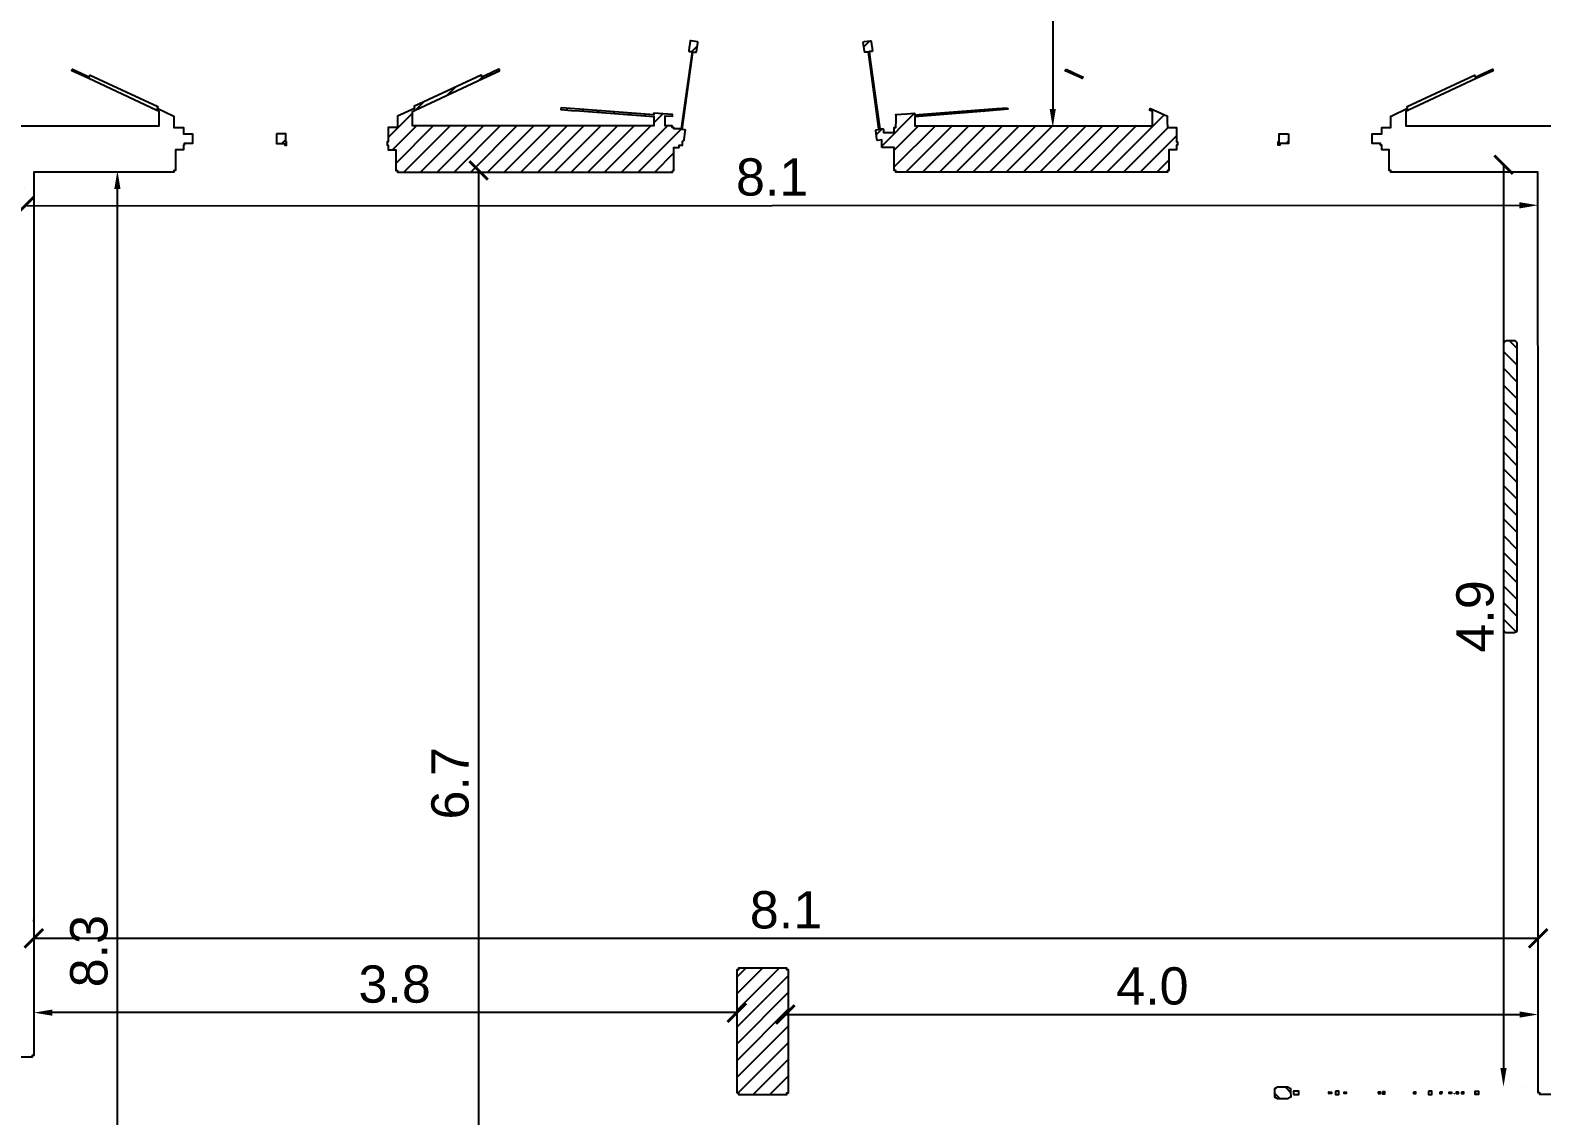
# Model space of a CAD drawing. Header units: metres. Extents: x -155 to -31, y -2 to 38.
# Drawn here: x -52.95 to -44.84, y 12.9 to 18.72 of the extents above; entities that cross this region are included whole.
import ezdxf

# ---------------------------------------------------------------- set-up
doc = ezdxf.new("R2010")
doc.units = ezdxf.units.M
for name, color, linetype, true_color in [('DİMENSİONS', 1, 'Continuous', 0xff0000), ('Layer 03$BODRUM_DONATI', 8, 'Continuous', 0x808080), ('Layer 03$BODRUM_MOBILYA', 9, 'Continuous', 0xc0c0c0)]:
    doc.layers.add(name, color=color, linetype=linetype, true_color=true_color)
doc.layers.add('Layer 03$BODRUM_DUVAR', color=7, linetype='Continuous')
doc.styles.add('Default', font='arial.ttf')
doc.dimstyles.new('Default', dxfattribs={"dimscale": 2, "dimtxt": 0.1, "dimasz": 0.1, "dimexe": 0.05, "dimexo": 0.05, "dimgap": 0.025, "dimtad": 1, "dimtoh": 1, "dimzin": 1, "dimdsep": 46, "dimtxsty": 'Default', "dimcen": 0.05, "dimazin": 1, "dimtfac": 1, "dimtdec": 4, "dimtix": 1, "dimtofl": 0, "dimtmove": 1, "dimatfit": 3, "dimfxl": 0.1, "dimtolj": 1, "dimtzin": 1, "dimarcsym": 0})
pattern_1 = [(45, (-47.935256, 9.92203), (-0.0449013, 0.0449013), [])]
pattern_2 = [(135, (-47.935256, 9.92203), (-0.0449013, -0.0449013), [])]

# ---------------------------------------------------------------- blocks, each defined once
blk = doc.blocks.new('_ArchTick')
at = {"color": 0, "linetype": 'ByBlock', "const_width": 0.15}
blk.add_lwpolyline([(-0.5, -0.5), (0.5, 0.5)], dxfattribs=at)
blk = doc.blocks.new('*D2')
at = {"layer": 'Defpoints', "color": 0}
for p in [(-52.4797, 17.9689), (-52.4797, 17.9689), (-52.4797, 9.6902)]:
    blk.add_point(p, dxfattribs=at)
at = {"layer": 'DİMENSİONS', "color": 0, "lineweight": -2}
for p, q in [((-52.5797, 17.9689), (-52.5797, 17.9689)), ((-52.4797, 9.6902), (-52.4797, 17.8689)), ((-52.5797, 9.6902), (-52.5797, 9.6902))]:
    blk.add_line(p, q, dxfattribs=at)
at = {"layer": 'DİMENSİONS', "color": 0}
blk.add_solid([(-52.4631, 17.8689), (-52.4964, 17.8689), (-52.4797, 17.9689)], dxfattribs=at)
at = {"layer": 'DİMENSİONS', "color": 0, "lineweight": -2, "xscale": 0.1, "yscale": 0.1, "zscale": 0.1, "rotation": 270}
blk.add_blockref('_ArchTick', (-52.4797, 9.6902), dxfattribs=at)
at = {"layer": 'DİMENSİONS', "color": 0, "insert": (-52.6319, 13.7795), "char_height": 0.2, "attachment_point": 5, "rotation": 90, "style": 'Default'}
blk.add_mtext('\\A1;8.3', dxfattribs=at)
blk = doc.blocks.new('*D5')
at = {"layer": 'Defpoints', "color": 0}
for p in [(-45.0422, 17.9991), (-45.0422, 13.052), (-45.0422, 13.052)]:
    blk.add_point(p, dxfattribs=at)
at = {"layer": 'DİMENSİONS', "color": 0, "lineweight": -2}
for p, q in [((-45.0422, 17.9991), (-45.0422, 13.152)), ((-44.9422, 17.9991), (-44.9422, 17.9991)), ((-44.9422, 13.052), (-44.9422, 13.052))]:
    blk.add_line(p, q, dxfattribs=at)
at = {"layer": 'DİMENSİONS', "color": 0}
blk.add_solid([(-45.0589, 13.152), (-45.0255, 13.152), (-45.0422, 13.052)], dxfattribs=at)
at = {"layer": 'DİMENSİONS', "color": 0, "lineweight": -2, "xscale": 0.1, "yscale": 0.1, "zscale": 0.1, "rotation": 90}
blk.add_blockref('_ArchTick', (-45.0422, 17.9991), dxfattribs=at)
at = {"layer": 'DİMENSİONS', "color": 0, "insert": (-45.1943, 15.5756), "char_height": 0.2, "attachment_point": 5, "rotation": 90, "style": 'Default'}
blk.add_mtext('\\A1;4.9', dxfattribs=at)
blk = doc.blocks.new('*D6')
at = {"layer": 'Defpoints', "color": 0}
for p in [(-52.9763, 17.7788), (-44.8567, 17.7819), (-44.8567, 17.7819)]:
    blk.add_point(p, dxfattribs=at)
at = {"layer": 'DİMENSİONS', "color": 0, "lineweight": -2}
for p, q in [((-52.9763, 17.8788), (-52.9763, 17.8788)), ((-44.8567, 17.8819), (-44.8567, 17.8819)), ((-52.9763, 17.7788), (-44.9567, 17.7819))]:
    blk.add_line(p, q, dxfattribs=at)
at = {"layer": 'DİMENSİONS', "color": 0}
blk.add_solid([(-44.9567, 17.7652), (-44.9567, 17.7986), (-44.8567, 17.7819)], dxfattribs=at)
at = {"layer": 'DİMENSİONS', "color": 0, "lineweight": -2, "xscale": 0.1, "yscale": 0.1, "zscale": 0.1, "rotation": 180.022319479024}
blk.add_blockref('_ArchTick', (-52.9763, 17.7788), dxfattribs=at)
at = {"layer": 'DİMENSİONS', "color": 0, "insert": (-48.9666, 17.9325), "char_height": 0.2, "attachment_point": 5, "rotation": 0.02232, "style": 'Default'}
blk.add_mtext('\\A1;8.1', dxfattribs=at)
blk = doc.blocks.new('*D46')
at = {"layer": 'Defpoints', "color": 0}
for p in [(-47.4609, 23.1362), (-47.4609, 18.1991), (-47.4609, 18.1991)]:
    blk.add_point(p, dxfattribs=at)
at = {"layer": 'DİMENSİONS', "color": 0, "lineweight": -2}
for p, q in [((-47.4609, 23.1362), (-47.4609, 18.2991)), ((-47.3609, 23.1362), (-47.3609, 23.1362)), ((-47.3609, 18.1991), (-47.3609, 18.1991))]:
    blk.add_line(p, q, dxfattribs=at)
at = {"layer": 'DİMENSİONS', "color": 0}
blk.add_solid([(-47.4775, 18.2991), (-47.4442, 18.2991), (-47.4609, 18.1991)], dxfattribs=at)
at = {"layer": 'DİMENSİONS', "color": 0, "lineweight": -2, "xscale": 0.1, "yscale": 0.1, "zscale": 0.1, "rotation": 90}
blk.add_blockref('_ArchTick', (-47.4609, 23.1362), dxfattribs=at)
at = {"layer": 'DİMENSİONS', "color": 0, "insert": (-47.613, 20.7177), "char_height": 0.2, "attachment_point": 5, "rotation": 90, "style": 'Default'}
blk.add_mtext('\\A1;4.9', dxfattribs=at)
blk = doc.blocks.new('*D47')
at = {"layer": 'Defpoints', "color": 0}
for p in [(-50.5418, 17.9689), (-50.5418, 11.2912), (-50.5418, 11.2912)]:
    blk.add_point(p, dxfattribs=at)
at = {"layer": 'DİMENSİONS', "color": 0, "lineweight": -2}
for p, q in [((-50.5418, 17.9689), (-50.5418, 11.3912)), ((-50.4418, 17.9689), (-50.4418, 17.9689)), ((-50.4418, 11.2912), (-50.4418, 11.2912))]:
    blk.add_line(p, q, dxfattribs=at)
at = {"layer": 'DİMENSİONS', "color": 0}
blk.add_solid([(-50.5584, 11.3912), (-50.5251, 11.3912), (-50.5418, 11.2912)], dxfattribs=at)
at = {"layer": 'DİMENSİONS', "color": 0, "lineweight": -2, "xscale": 0.1, "yscale": 0.1, "zscale": 0.1, "rotation": 90}
blk.add_blockref('_ArchTick', (-50.5418, 17.9689), dxfattribs=at)
at = {"layer": 'DİMENSİONS', "color": 0, "insert": (-50.6939, 14.68), "char_height": 0.2, "attachment_point": 5, "rotation": 90, "style": 'Default'}
blk.add_mtext('\\A1;6.7', dxfattribs=at)
blk = doc.blocks.new('*D49')
at = {"layer": 'Defpoints', "color": 0}
for p in [(-48.8962, 13.4386), (-44.8564, 13.4393), (-44.8564, 13.4386)]:
    blk.add_point(p, dxfattribs=at)
at = {"layer": 'DİMENSİONS', "color": 0, "lineweight": -2}
for p, q in [((-48.8962, 13.5386), (-48.8962, 13.5393)), ((-44.8564, 13.5386), (-44.8564, 13.5393)), ((-48.8962, 13.4393), (-44.9564, 13.4393))]:
    blk.add_line(p, q, dxfattribs=at)
at = {"layer": 'DİMENSİONS', "color": 0}
blk.add_solid([(-44.9564, 13.4227), (-44.9564, 13.456), (-44.8564, 13.4393)], dxfattribs=at)
at = {"layer": 'DİMENSİONS', "color": 0, "lineweight": -2, "xscale": 0.1, "yscale": 0.1, "zscale": 0.1, "rotation": 180}
blk.add_blockref('_ArchTick', (-48.8962, 13.4393), dxfattribs=at)
at = {"layer": 'DİMENSİONS', "color": 0, "insert": (-46.9263, 13.5915), "char_height": 0.2, "attachment_point": 5, "style": 'Default'}
blk.add_mtext('\\A1;4.0', dxfattribs=at)
blk = doc.blocks.new('*D50')
at = {"layer": 'Defpoints', "color": 0}
for p in [(-52.9283, 13.4517), (-52.9283, 13.4494), (-49.1562, 13.4517)]:
    blk.add_point(p, dxfattribs=at)
at = {"layer": 'DİMENSİONS', "color": 0, "lineweight": -2}
for p, q in [((-49.1562, 13.4494), (-52.8283, 13.4494)), ((-52.9283, 13.3517), (-52.9283, 13.3494)), ((-49.1562, 13.3517), (-49.1562, 13.3494))]:
    blk.add_line(p, q, dxfattribs=at)
at = {"layer": 'DİMENSİONS', "color": 0}
blk.add_solid([(-52.8283, 13.466), (-52.8283, 13.4327), (-52.9283, 13.4494)], dxfattribs=at)
at = {"layer": 'DİMENSİONS', "color": 0, "lineweight": -2, "xscale": 0.1, "yscale": 0.1, "zscale": 0.1}
blk.add_blockref('_ArchTick', (-49.1562, 13.4494), dxfattribs=at)
at = {"layer": 'DİMENSİONS', "color": 0, "insert": (-50.9922, 13.6015), "char_height": 0.2, "attachment_point": 5, "style": 'Default'}
blk.add_mtext('\\A1;3.8', dxfattribs=at)
blk = doc.blocks.new('*D73')
at = {"layer": 'Defpoints', "color": 0}
for p in [(-52.9283, 13.8477), (-52.9283, 13.8377), (-44.8564, 13.8377)]:
    blk.add_point(p, dxfattribs=at)
at = {"layer": 'DİMENSİONS', "color": 0, "lineweight": -2}
for p, q in [((-52.9283, 13.9377), (-52.9283, 13.9477)), ((-44.8564, 13.9377), (-44.8564, 13.9477)), ((-44.8564, 13.8477), (-52.9283, 13.8477))]:
    blk.add_line(p, q, dxfattribs=at)
at = {"layer": 'DİMENSİONS', "color": 0, "lineweight": -2, "xscale": 0.1, "yscale": 0.1, "zscale": 0.1}
for p, rotation in [((-52.9283, 13.8477), 180), ((-44.8564, 13.8477), 360)]:
    blk.add_blockref('_ArchTick', p, dxfattribs=dict(at, rotation=rotation))
at = {"layer": 'DİMENSİONS', "color": 0, "insert": (-48.8923, 13.9998), "char_height": 0.2, "attachment_point": 5, "style": 'Default'}
blk.add_mtext('\\A1;8.1', dxfattribs=at)

msp = doc.modelspace()

# ---------------------------------------------------------------- hatches: boundary and pattern name
at = {"layer": 'Layer 03$BODRUM_DONATI'}
h = msp.add_hatch(dxfattribs=at)
h.set_pattern_fill('ANSI31', scale=0.02, angle=90, style=0, pattern_type=2)
h.set_pattern_definition(pattern_2)
h.paths.add_polyline_path([(-46.2549, 12.9892), (-46.2321, 12.9892), (-46.2141, 12.9892), (-46.1983, 12.9892), (-46.1866, 12.996), (-46.1828, 12.9984), (-46.1824, 12.9984), (-46.1826, 13.0228), (-46.1829, 13.0406), (-46.1866, 13.0428), (-46.1983, 13.0491), (-46.2141, 13.0491), (-46.255, 13.0491), (-46.255, 13.0491), (-46.2612, 13.0458), (-46.2708, 13.0406), (-46.2708, 13.0242), (-46.2708, 12.9984), (-46.2612, 12.9928)], flags=0)
h = msp.add_hatch(dxfattribs=at)
h.set_pattern_fill('ANSI31', scale=0.02, angle=90, style=0, pattern_type=2)
h.set_pattern_definition(pattern_2)
h.paths.add_polyline_path([(-46.1688, 13.0105), (-46.1688, 13.0105), (-46.1561, 13.0105), (-46.1399, 13.0105), (-46.1399, 13.0201), (-46.14, 13.0286), (-46.1562, 13.0286), (-46.1688, 13.0287), (-46.1688, 13.0285), (-46.1689, 13.0199)], flags=0)
h = msp.add_hatch(dxfattribs=at)
h.set_pattern_fill('ANSI31', scale=0.02, angle=90, style=0, pattern_type=2)
h.set_pattern_definition(pattern_2)
h.paths.add_polyline_path([(-45.9821, 13.0155), (-45.9791, 13.0155), (-45.9773, 13.0155), (-45.9773, 13.0194), (-45.9773, 13.0231), (-45.9821, 13.0231), (-45.9821, 13.0212)], flags=0)
h = msp.add_hatch(dxfattribs=at)
h.set_pattern_fill('ANSI31', scale=0.02, angle=90, style=0, pattern_type=2)
h.set_pattern_definition(pattern_2)
h.paths.add_polyline_path([(-45.9647, 13.02), (-45.9647, 13.0155), (-45.97, 13.0155), (-45.97, 13.0174), (-45.97, 13.0231), (-45.9647, 13.0231)], flags=0)
h = msp.add_hatch(dxfattribs=at)
h.set_pattern_fill('ANSI31', scale=0.02, angle=90, style=0, pattern_type=2)
h.set_pattern_definition(pattern_2)
h.paths.add_polyline_path([(-45.9446, 13.0287), (-45.9446, 13.0136), (-45.9446, 13.0099), (-45.9295, 13.0099), (-45.9258, 13.0099), (-45.9258, 13.025), (-45.9258, 13.0287), (-45.9409, 13.0287)], flags=0)
h = msp.add_hatch(dxfattribs=at)
h.set_pattern_fill('ANSI31', scale=0.02, angle=90, style=0, pattern_type=2)
h.set_pattern_definition(pattern_2)
h.paths.add_polyline_path([(-45.8856, 13.017), (-45.8856, 13.0155), (-45.8956, 13.0155), (-45.898, 13.0155), (-45.898, 13.0215), (-45.898, 13.0231), (-45.8879, 13.0231), (-45.8856, 13.0231)], flags=0)
h = msp.add_hatch(dxfattribs=at)
h.set_pattern_fill('ANSI31', scale=0.02, angle=90, style=0, pattern_type=2)
h.set_pattern_definition(pattern_2)
h.paths.add_polyline_path([(-45.7146, 13.0155), (-45.7136, 13.0155), (-45.7021, 13.0155), (-45.7021, 13.0169), (-45.7021, 13.0231), (-45.7043, 13.0231), (-45.7146, 13.0231), (-45.7146, 13.0225)], flags=0)
h = msp.add_hatch(dxfattribs=at)
h.set_pattern_fill('ANSI31', scale=0.02, angle=90, style=0, pattern_type=2)
h.set_pattern_definition(pattern_2)
h.paths.add_polyline_path([(-45.691, 13.0249), (-45.691, 13.0178), (-45.691, 13.0136), (-45.6838, 13.0136), (-45.6797, 13.0136), (-45.6797, 13.0208), (-45.6797, 13.0249), (-45.6869, 13.0249)], flags=0)
h = msp.add_hatch(dxfattribs=at)
h.set_pattern_fill('ANSI31', scale=0.02, angle=90, style=0, pattern_type=2)
h.set_pattern_definition(pattern_2)
h.paths.add_polyline_path([(-45.525, 13.0231), (-45.525, 13.0217), (-45.525, 13.0155), (-45.5226, 13.0155), (-45.5131, 13.0155), (-45.5131, 13.0173), (-45.5131, 13.0231), (-45.5158, 13.0231)], flags=0)
h = msp.add_hatch(dxfattribs=at)
h.set_pattern_fill('ANSI31', scale=0.02, angle=90, style=0, pattern_type=2)
h.set_pattern_definition(pattern_2)
h.paths.add_polyline_path([(-45.4449, 13.0287), (-45.4449, 13.0206), (-45.4449, 13.0099), (-45.4368, 13.0099), (-45.4261, 13.0099), (-45.4261, 13.018), (-45.4261, 13.0287), (-45.4342, 13.0287)], flags=0)
h = msp.add_hatch(dxfattribs=at)
h.set_pattern_fill('ANSI31', scale=0.02, angle=90, style=0, pattern_type=2)
h.set_pattern_definition(pattern_2)
h.paths.add_polyline_path([(-45.3838, 13.0231), (-45.3838, 13.0158), (-45.3838, 13.0155), (-45.3835, 13.0155), (-45.3793, 13.0155), (-45.3734, 13.0155), (-45.3718, 13.0223), (-45.3718, 13.0231), (-45.3734, 13.0231), (-45.3835, 13.0231)], flags=0)
h = msp.add_hatch(dxfattribs=at)
h.set_pattern_fill('ANSI31', scale=0.02, angle=90, style=0, pattern_type=2)
h.set_pattern_definition(pattern_2)
h.paths.add_polyline_path([(-45.3216, 13.0169), (-45.3216, 13.0155), (-45.3317, 13.0155), (-45.3336, 13.0155), (-45.3336, 13.0219), (-45.3336, 13.0231), (-45.3238, 13.0231), (-45.3216, 13.0231)], flags=0)
h = msp.add_hatch(dxfattribs=at)
h.set_pattern_fill('ANSI31', scale=0.02, angle=90, style=0, pattern_type=2)
h.set_pattern_definition(pattern_2)
h.paths.add_polyline_path([(-45.3049, 13.0166), (-45.3049, 13.0155), (-45.3043, 13.0155)], flags=0)
h = msp.add_hatch(dxfattribs=at)
h.set_pattern_fill('ANSI31', scale=0.02, angle=90, style=0, pattern_type=2)
h.set_pattern_definition(pattern_2)
h.paths.add_polyline_path([(-45.2958, 13.0155), (-45.2899, 13.0155), (-45.2837, 13.0155), (-45.2837, 13.019), (-45.2837, 13.0231), (-45.2895, 13.0231), (-45.2958, 13.0231), (-45.2958, 13.0192)], flags=0)
h = msp.add_hatch(dxfattribs=at)
h.set_pattern_fill('ANSI31', scale=0.02, angle=90, style=0, pattern_type=2)
h.set_pattern_definition(pattern_2)
h.paths.add_polyline_path([(-45.2669, 13.0231), (-45.2669, 13.0187), (-45.2669, 13.0155), (-45.2598, 13.0155), (-45.255, 13.0155), (-45.255, 13.0205), (-45.255, 13.0231), (-45.2598, 13.0231)], flags=0)
h = msp.add_hatch(dxfattribs=at)
h.set_pattern_fill('ANSI31', scale=0.02, angle=90, style=0, pattern_type=2)
h.set_pattern_definition(pattern_2)
h.paths.add_polyline_path([(-45.1756, 13.0145), (-45.1756, 13.0099), (-45.1903, 13.0099), (-45.195, 13.0099), (-45.195, 13.0241), (-45.195, 13.0287), (-45.1803, 13.0287), (-45.1756, 13.0287)], flags=0)
at = {"layer": 'Layer 03$BODRUM_DUVAR'}
h = msp.add_hatch(dxfattribs=at)
h.set_pattern_fill('ANSI31', scale=0.02, style=0, pattern_type=2)
h.set_pattern_definition(pattern_1)
h.paths.add_polyline_path([(-50.8899, 18.3113), (-50.8857, 18.3018), (-50.9767, 18.2594), (-50.9769, 18.2594), (-50.9769, 18.2081), (-50.9773, 18.2081), (-50.9773, 18.1997), (-51.0263, 18.1997), (-51.0263, 18.123), (-51.0324, 18.123), (-51.0324, 18.105), (-51.0263, 18.105), (-51.0263, 18.0793), (-50.9863, 18.0793), (-50.9863, 17.9992), (-50.9862, 17.9989), (-50.9862, 17.9693), (-50.9772, 17.9693), (-50.9772, 17.9601), (-49.501, 17.9601), (-49.4994, 17.9693), (-49.4933, 17.9693), (-49.4933, 18.0922), (-49.4664, 18.0922), (-49.4664, 18.0923), (-49.466, 18.0926), (-49.4648, 18.0939), (-49.4648, 18.105), (-49.4472, 18.105), (-49.4472, 18.1248), (-49.441, 18.13), (-49.4408, 18.1301), (-49.4394, 18.1316), (-49.4394, 18.1324), (-49.4325, 18.179), (-49.432, 18.1824), (-49.432, 18.1849), (-49.4335, 18.1864), (-49.4496, 18.1886), (-49.3972, 18.5621), (-49.3915, 18.6031), (-49.3738, 18.6031), (-49.3738, 18.6039), (-49.373, 18.6047), (-49.373, 18.6055), (-49.3661, 18.6529), (-49.3656, 18.6564), (-49.3656, 18.658), (-49.3664, 18.6588), (-49.3665, 18.6589), (-49.3672, 18.6597), (-49.368, 18.6597), (-49.4016, 18.6642), (-49.4041, 18.6646), (-49.4058, 18.6646), (-49.4058, 18.6645), (-49.4066, 18.6638), (-49.4066, 18.6633), (-49.4135, 18.6148), (-49.414, 18.6113), (-49.414, 18.6096), (-49.4131, 18.6088), (-49.4123, 18.608), (-49.3966, 18.608), (-49.4493, 18.2321), (-49.455, 18.1914), (-49.4933, 18.1914), (-49.4933, 18.1993), (-49.5023, 18.1993), (-49.5023, 18.2081), (-49.5408, 18.2081), (-49.5408, 18.2624), (-49.5018, 18.2594), (-49.5013, 18.2671), (-49.5012, 18.2689), (-49.6009, 18.2767), (-49.6014, 18.267), (-50, 18.2974), (-50.0991, 18.305), (-50.1002, 18.2954), (-50.0434, 18.2911), (-50.0005, 18.288), (-49.6016, 18.2587), (-49.6016, 18.2081), (-50.8966, 18.2081), (-50.8966, 18.2853), (-50.8814, 18.2923), (-50.8815, 18.2925), (-50.519, 18.4621), (-50.5189, 18.4619), (-50.4288, 18.5043), (-50.4299, 18.5067), (-50.433, 18.5127), (-50.5054, 18.479), (-50.5231, 18.4708), (-50.5274, 18.4799)], flags=0)
h = msp.add_hatch(dxfattribs=at)
h.set_pattern_fill('ANSI31', scale=0.02, style=0, pattern_type=2)
h.set_pattern_definition(pattern_1)
h.paths.add_polyline_path([(-47.7034, 18.305), (-47.7025, 18.2973), (-47.8019, 18.288), (-48.2015, 18.2574), (-48.2015, 18.2081), (-46.926, 18.2081), (-46.926, 18.2852), (-46.9412, 18.2923), (-46.9411, 18.2925), (-46.9371, 18.3015), (-46.8458, 18.2594), (-46.8467, 18.2572), (-46.8467, 18.2296), (-46.8457, 18.1997), (-46.7963, 18.1997), (-46.7963, 18.123), (-46.792, 18.123), (-46.792, 18.105), (-46.7963, 18.105), (-46.7963, 18.0793), (-46.8384, 18.0793), (-46.8384, 17.9693), (-46.8447, 17.9693), (-46.8459, 17.9601), (-48.3024, 17.9601), (-48.3024, 17.9693), (-48.3113, 17.9693), (-48.3113, 18.0173), (-48.3113, 18.0922), (-48.3767, 18.0922), (-48.3774, 18.0929), (-48.3775, 18.093), (-48.3775, 18.0939), (-48.3783, 18.0947), (-48.3783, 18.133), (-48.4004, 18.1299), (-48.4021, 18.1299), (-48.4029, 18.1308), (-48.4037, 18.1315), (-48.4037, 18.1316), (-48.4037, 18.1324), (-48.4042, 18.1359), (-48.4111, 18.1832), (-48.4111, 18.1841), (-48.4103, 18.1849), (-48.4088, 18.1864), (-48.3934, 18.1885), (-48.3994, 18.2313), (-48.4503, 18.6031), (-48.4685, 18.6031), (-48.4693, 18.6038), (-48.4693, 18.6039), (-48.4701, 18.6047), (-48.4701, 18.6055), (-48.4706, 18.609), (-48.4775, 18.6564), (-48.4775, 18.6572), (-48.4767, 18.658), (-48.4767, 18.6588), (-48.4759, 18.6596), (-48.4759, 18.6597), (-48.4751, 18.6597), (-48.4726, 18.66), (-48.439, 18.6646), (-48.4373, 18.6646), (-48.4359, 18.6631), (-48.4357, 18.663), (-48.4357, 18.6629), (-48.4357, 18.6621), (-48.4352, 18.6586), (-48.4283, 18.6113), (-48.4283, 18.6105), (-48.4291, 18.6096), (-48.4291, 18.6088), (-48.43, 18.608), (-48.4464, 18.608), (-48.4401, 18.5629), (-48.388, 18.1914), (-48.3717, 18.1914), (-48.3709, 18.1906), (-48.3701, 18.1906), (-48.3693, 18.1898), (-48.3693, 18.1726), (-48.3113, 18.1726), (-48.3113, 18.1993), (-48.3023, 18.1994), (-48.3023, 18.2081), (-48.3021, 18.2081), (-48.3014, 18.2296), (-48.3014, 18.2605), (-48.3023, 18.2689), (-48.2455, 18.2734), (-48.2026, 18.2759), (-48.2021, 18.2669), (-47.7602, 18.3006)], flags=0)
h = msp.add_hatch(dxfattribs=at)
h.set_pattern_fill('ANSI31', scale=0.02, style=0, pattern_type=2)
h.set_pattern_definition(pattern_1)
h.paths.add_polyline_path([(-47.3896, 18.5127), (-47.3173, 18.479), (-47.2998, 18.4705), (-47.3019, 18.4638), (-47.3027, 18.4619), (-47.3215, 18.4704), (-47.3938, 18.5043), (-47.3927, 18.5067)], flags=0)
h = msp.add_hatch(dxfattribs=at)
h.set_pattern_fill('ANSI31', scale=0.02, style=0, pattern_type=2)
h.set_pattern_definition(pattern_1)
h.paths.add_polyline_path([(-51.6256, 18.165), (-51.6256, 18.1142), (-51.5823, 18.1142), (-51.5823, 18.105), (-51.5724, 18.105), (-51.5724, 18.123), (-51.5758, 18.123), (-51.5758, 18.165)], flags=0)
h = msp.add_hatch(dxfattribs=at)
h.set_pattern_fill('ANSI31', scale=0.02, style=0, pattern_type=2)
h.set_pattern_definition(pattern_1)
h.paths.add_polyline_path([(-46.196, 18.165), (-46.196, 18.1142), (-46.2419, 18.1142), (-46.2419, 18.105), (-46.2518, 18.105), (-46.2518, 18.123), (-46.2458, 18.123), (-46.2458, 18.165)], flags=0)
h = msp.add_hatch(dxfattribs=at)
h.set_pattern_fill('ANSI31', scale=0.02, style=0, pattern_type=2)
h.set_pattern_definition(pattern_1)
h.paths.add_polyline_path([(-49.1563, 13.0193), (-49.147, 13.0193), (-49.147, 13.0099), (-48.8869, 13.0099), (-48.8869, 13.0193), (-48.8783, 13.0193), (-48.8783, 13.6793), (-48.8869, 13.6793), (-48.8869, 13.6879), (-49.147, 13.6879), (-49.147, 13.6794), (-49.1563, 13.6793)], flags=0)
at = {"layer": 'Layer 03$BODRUM_MOBILYA'}
h = msp.add_hatch(dxfattribs=at)
h.set_pattern_fill('ANSI31', scale=0.02, angle=90, style=0, pattern_type=2)
h.set_pattern_definition(pattern_2)
h.paths.add_polyline_path([(-45.0361, 17.0528), (-45.034, 17.0536), (-45.0254, 17.057), (-44.9933, 17.057), (-44.9856, 17.057), (-44.9835, 17.0562), (-44.9753, 17.0517), (-44.9743, 17.0496), (-44.97, 17.0421), (-44.97, 15.7998), (-44.97, 15.502), (-44.9709, 15.4999), (-44.9749, 15.4913), (-44.977, 15.4905), (-44.9856, 15.487), (-45.0177, 15.487), (-45.0254, 15.487), (-45.0275, 15.4879), (-45.0355, 15.4923), (-45.0363, 15.4944), (-45.0403, 15.502), (-45.0403, 16.7443), (-45.0403, 17.0421), (-45.0395, 17.0442)], flags=0)

# ---------------------------------------------------------------- linework, layer by layer
at = {"layer": 'Layer 03$BODRUM_DONATI'}
for points in [[(-46.2549, 12.9892), (-46.2321, 12.9892), (-46.2141, 12.9892), (-46.1983, 12.9892), (-46.1866, 12.996), (-46.1828, 12.9984), (-46.1824, 12.9984), (-46.1826, 13.0228), (-46.1829, 13.0406), (-46.1866, 13.0428), (-46.1983, 13.0491), (-46.2141, 13.0491), (-46.255, 13.0491), (-46.255, 13.0491), (-46.2612, 13.0458), (-46.2708, 13.0406), (-46.2708, 13.0242), (-46.2708, 12.9984), (-46.2612, 12.9928)], [(-46.1688, 13.0105), (-46.1688, 13.0105), (-46.1561, 13.0105), (-46.1399, 13.0105), (-46.1399, 13.0201), (-46.14, 13.0286), (-46.1562, 13.0286), (-46.1688, 13.0287), (-46.1688, 13.0285), (-46.1689, 13.0199)], [(-45.9821, 13.0155), (-45.9791, 13.0155), (-45.9773, 13.0155), (-45.9773, 13.0194), (-45.9773, 13.0231), (-45.9821, 13.0231), (-45.9821, 13.0212)], [(-45.9647, 13.02), (-45.9647, 13.0155), (-45.97, 13.0155), (-45.97, 13.0174), (-45.97, 13.0231), (-45.9647, 13.0231)], [(-45.9446, 13.0287), (-45.9446, 13.0136), (-45.9446, 13.0099), (-45.9295, 13.0099), (-45.9258, 13.0099), (-45.9258, 13.025), (-45.9258, 13.0287), (-45.9409, 13.0287)], [(-45.8856, 13.017), (-45.8856, 13.0155), (-45.8956, 13.0155), (-45.898, 13.0155), (-45.898, 13.0215), (-45.898, 13.0231), (-45.8879, 13.0231), (-45.8856, 13.0231)], [(-45.7146, 13.0155), (-45.7136, 13.0155), (-45.7021, 13.0155), (-45.7021, 13.0169), (-45.7021, 13.0231), (-45.7043, 13.0231), (-45.7146, 13.0231), (-45.7146, 13.0225)], [(-45.691, 13.0249), (-45.691, 13.0178), (-45.691, 13.0136), (-45.6838, 13.0136), (-45.6797, 13.0136), (-45.6797, 13.0208), (-45.6797, 13.0249), (-45.6869, 13.0249)], [(-45.525, 13.0231), (-45.525, 13.0217), (-45.525, 13.0155), (-45.5226, 13.0155), (-45.5131, 13.0155), (-45.5131, 13.0173), (-45.5131, 13.0231), (-45.5158, 13.0231)], [(-45.4449, 13.0287), (-45.4449, 13.0206), (-45.4449, 13.0099), (-45.4368, 13.0099), (-45.4261, 13.0099), (-45.4261, 13.018), (-45.4261, 13.0287), (-45.4342, 13.0287)], [(-45.3838, 13.0231), (-45.3838, 13.0158), (-45.3838, 13.0155), (-45.3835, 13.0155), (-45.3793, 13.0155), (-45.3734, 13.0155), (-45.3718, 13.0223), (-45.3718, 13.0231), (-45.3734, 13.0231), (-45.3835, 13.0231)], [(-45.3216, 13.0169), (-45.3216, 13.0155), (-45.3317, 13.0155), (-45.3336, 13.0155), (-45.3336, 13.0219), (-45.3336, 13.0231), (-45.3238, 13.0231), (-45.3216, 13.0231)], [(-45.3049, 13.0166), (-45.3049, 13.0155), (-45.3043, 13.0155)], [(-45.2958, 13.0155), (-45.2899, 13.0155), (-45.2837, 13.0155), (-45.2837, 13.019), (-45.2837, 13.0231), (-45.2895, 13.0231), (-45.2958, 13.0231), (-45.2958, 13.0192)], [(-45.2669, 13.0231), (-45.2669, 13.0187), (-45.2669, 13.0155), (-45.2598, 13.0155), (-45.255, 13.0155), (-45.255, 13.0205), (-45.255, 13.0231), (-45.2598, 13.0231)], [(-45.1756, 13.0145), (-45.1756, 13.0099), (-45.1903, 13.0099), (-45.195, 13.0099), (-45.195, 13.0241), (-45.195, 13.0287), (-45.1803, 13.0287), (-45.1756, 13.0287)]]:
    msp.add_lwpolyline(points, close=True, dxfattribs=at)
at = {"layer": 'Layer 03$BODRUM_DUVAR'}
for points in [[(-50.8899, 18.3113), (-50.8857, 18.3018), (-50.9767, 18.2594), (-50.9769, 18.2594), (-50.9769, 18.2081), (-50.9773, 18.2081), (-50.9773, 18.1997), (-51.0263, 18.1997), (-51.0263, 18.123), (-51.0324, 18.123), (-51.0324, 18.105), (-51.0263, 18.105), (-51.0263, 18.0793), (-50.9863, 18.0793), (-50.9863, 17.9992), (-50.9862, 17.9989), (-50.9862, 17.9693), (-50.9772, 17.9693), (-50.9772, 17.9601), (-49.501, 17.9601), (-49.4994, 17.9693), (-49.4933, 17.9693), (-49.4933, 18.0922), (-49.4664, 18.0922), (-49.4664, 18.0923), (-49.466, 18.0926), (-49.4648, 18.0939), (-49.4648, 18.105), (-49.4472, 18.105), (-49.4472, 18.1248), (-49.441, 18.13), (-49.4408, 18.1301), (-49.4394, 18.1316), (-49.4394, 18.1324), (-49.4325, 18.179), (-49.432, 18.1824), (-49.432, 18.1849), (-49.4335, 18.1864), (-49.4496, 18.1886), (-49.3972, 18.5621), (-49.3915, 18.6031), (-49.3738, 18.6031), (-49.3738, 18.6039), (-49.373, 18.6047), (-49.373, 18.6055), (-49.3661, 18.6529), (-49.3656, 18.6564), (-49.3656, 18.658), (-49.3664, 18.6588), (-49.3665, 18.6589), (-49.3672, 18.6597), (-49.368, 18.6597), (-49.4016, 18.6642), (-49.4041, 18.6646), (-49.4058, 18.6646), (-49.4058, 18.6645), (-49.4066, 18.6638), (-49.4066, 18.6633), (-49.4135, 18.6148), (-49.414, 18.6113), (-49.414, 18.6096), (-49.4131, 18.6088), (-49.4123, 18.608), (-49.3966, 18.608), (-49.4493, 18.2321), (-49.455, 18.1914), (-49.4933, 18.1914), (-49.4933, 18.1993), (-49.5023, 18.1993), (-49.5023, 18.2081), (-49.5408, 18.2081), (-49.5408, 18.2624), (-49.5018, 18.2594), (-49.5013, 18.2671), (-49.5012, 18.2689), (-49.6009, 18.2767), (-49.6014, 18.267), (-50, 18.2974), (-50.0991, 18.305), (-50.1002, 18.2954), (-50.0434, 18.2911), (-50.0005, 18.288), (-49.6016, 18.2587), (-49.6016, 18.2081), (-50.8966, 18.2081), (-50.8966, 18.2853), (-50.8814, 18.2923), (-50.8815, 18.2925), (-50.519, 18.4621), (-50.5189, 18.4619), (-50.4288, 18.5043), (-50.4299, 18.5067), (-50.433, 18.5127), (-50.5054, 18.479), (-50.5231, 18.4708), (-50.5274, 18.4799)], [(-47.7034, 18.305), (-47.7025, 18.2973), (-47.8019, 18.288), (-48.2015, 18.2574), (-48.2015, 18.2081), (-46.926, 18.2081), (-46.926, 18.2852), (-46.9412, 18.2923), (-46.9411, 18.2925), (-46.9371, 18.3015), (-46.8458, 18.2594), (-46.8467, 18.2572), (-46.8467, 18.2296), (-46.8457, 18.1997), (-46.7963, 18.1997), (-46.7963, 18.123), (-46.792, 18.123), (-46.792, 18.105), (-46.7963, 18.105), (-46.7963, 18.0793), (-46.8384, 18.0793), (-46.8384, 17.9693), (-46.8447, 17.9693), (-46.8459, 17.9601), (-48.3024, 17.9601), (-48.3024, 17.9693), (-48.3113, 17.9693), (-48.3113, 18.0173), (-48.3113, 18.0922), (-48.3767, 18.0922), (-48.3774, 18.0929), (-48.3775, 18.093), (-48.3775, 18.0939), (-48.3783, 18.0947), (-48.3783, 18.133), (-48.4004, 18.1299), (-48.4021, 18.1299), (-48.4029, 18.1308), (-48.4037, 18.1315), (-48.4037, 18.1316), (-48.4037, 18.1324), (-48.4042, 18.1359), (-48.4111, 18.1832), (-48.4111, 18.1841), (-48.4103, 18.1849), (-48.4088, 18.1864), (-48.3934, 18.1885), (-48.3994, 18.2313), (-48.4503, 18.6031), (-48.4685, 18.6031), (-48.4693, 18.6038), (-48.4693, 18.6039), (-48.4701, 18.6047), (-48.4701, 18.6055), (-48.4706, 18.609), (-48.4775, 18.6564), (-48.4775, 18.6572), (-48.4767, 18.658), (-48.4767, 18.6588), (-48.4759, 18.6596), (-48.4759, 18.6597), (-48.4751, 18.6597), (-48.4726, 18.66), (-48.439, 18.6646), (-48.4373, 18.6646), (-48.4359, 18.6631), (-48.4357, 18.663), (-48.4357, 18.6629), (-48.4357, 18.6621), (-48.4352, 18.6586), (-48.4283, 18.6113), (-48.4283, 18.6105), (-48.4291, 18.6096), (-48.4291, 18.6088), (-48.43, 18.608), (-48.4464, 18.608), (-48.4401, 18.5629), (-48.388, 18.1914), (-48.3717, 18.1914), (-48.3709, 18.1906), (-48.3701, 18.1906), (-48.3693, 18.1898), (-48.3693, 18.1726), (-48.3113, 18.1726), (-48.3113, 18.1993), (-48.3023, 18.1994), (-48.3023, 18.2081), (-48.3021, 18.2081), (-48.3014, 18.2296), (-48.3014, 18.2605), (-48.3023, 18.2689), (-48.2455, 18.2734), (-48.2026, 18.2759), (-48.2021, 18.2669), (-47.7602, 18.3006)], [(-47.3896, 18.5127), (-47.3173, 18.479), (-47.2998, 18.4705), (-47.3019, 18.4638), (-47.3027, 18.4619), (-47.3215, 18.4704), (-47.3938, 18.5043), (-47.3927, 18.5067)], [(-51.6256, 18.165), (-51.6256, 18.1142), (-51.5823, 18.1142), (-51.5823, 18.105), (-51.5724, 18.105), (-51.5724, 18.123), (-51.5758, 18.123), (-51.5758, 18.165)], [(-46.196, 18.165), (-46.196, 18.1142), (-46.2419, 18.1142), (-46.2419, 18.105), (-46.2518, 18.105), (-46.2518, 18.123), (-46.2458, 18.123), (-46.2458, 18.165)], [(-49.1563, 13.0193), (-49.147, 13.0193), (-49.147, 13.0099), (-48.8869, 13.0099), (-48.8869, 13.0193), (-48.8783, 13.0193), (-48.8783, 13.6793), (-48.8869, 13.6793), (-48.8869, 13.6879), (-49.147, 13.6879), (-49.147, 13.6794), (-49.1563, 13.6793)]]:
    msp.add_lwpolyline(points, close=True, dxfattribs=at)
for points in [[(-53.1668, 18.2081), (-52.2566, 18.2081), (-52.2566, 18.2854), (-52.2712, 18.2923), (-52.6337, 18.4619), (-52.6526, 18.4704), (-52.7249, 18.5043), (-52.7238, 18.5067), (-52.7206, 18.5127), (-52.6483, 18.479), (-52.6297, 18.4704), (-52.6252, 18.4799), (-52.2627, 18.3113), (-52.266, 18.3039), (-52.1769, 18.2594), (-52.1763, 18.2594), (-52.1763, 18.1997), (-52.1258, 18.1997), (-52.1258, 18.165), (-52.0761, 18.165), (-52.0761, 18.1142), (-52.1222, 18.1142), (-52.1222, 18.105), (-52.1258, 18.105), (-52.1258, 18.0793), (-52.1684, 18.0793), (-52.1683, 17.9993), (-52.1683, 17.9693), (-52.1773, 17.9693), (-52.1773, 17.9601), (-52.9283, 17.9601), (-52.9283, 13.2193), (-52.9369, 13.2193), (-52.9369, 13.2099), (-53.4868, 13.2099)], [(-43.8562, 13.0099), (-44.8469, 13.0099), (-44.8469, 13.0193), (-44.8564, 13.0193), (-44.8564, 15.073), (-44.8568, 16.0998), (-44.8575, 17.9601), (-45.6469, 17.9601), (-45.6469, 17.9693), (-45.6563, 17.9693), (-45.6563, 18.0793), (-45.6958, 18.0793), (-45.6958, 18.105), (-45.702, 18.105), (-45.702, 18.1142), (-45.7465, 18.1142), (-45.7465, 18.165), (-45.6958, 18.165), (-45.6958, 18.1997), (-45.6468, 18.1997), (-45.6468, 18.2081), (-45.6464, 18.2081), (-45.6464, 18.2594), (-45.6457, 18.2594), (-45.5566, 18.3038), (-45.5599, 18.3113), (-45.1974, 18.4799), (-45.194, 18.4728), (-45.1938, 18.4729), (-45.1938, 18.47), (-45.102, 18.5127), (-45.0989, 18.5067), (-45.0977, 18.5043), (-45.1701, 18.4704), (-45.1889, 18.4619), (-45.5514, 18.2923), (-45.5661, 18.2854), (-45.5661, 18.2081), (-44.6169, 18.2081)]]:
    msp.add_lwpolyline(points, dxfattribs=at)
at = {"layer": 'Layer 03$BODRUM_MOBILYA'}
msp.add_lwpolyline([(-45.0361, 17.0528), (-45.034, 17.0536), (-45.0254, 17.057), (-44.9933, 17.057), (-44.9856, 17.057), (-44.9835, 17.0562), (-44.9753, 17.0517), (-44.9743, 17.0496), (-44.97, 17.0421), (-44.97, 15.7998), (-44.97, 15.502), (-44.9709, 15.4999), (-44.9749, 15.4913), (-44.977, 15.4905), (-44.9856, 15.487), (-45.0177, 15.487), (-45.0254, 15.487), (-45.0275, 15.4879), (-45.0355, 15.4923), (-45.0363, 15.4944), (-45.0403, 15.502), (-45.0403, 16.7443), (-45.0403, 17.0421), (-45.0395, 17.0442)], close=True, dxfattribs=at)

# ---------------------------------------------------------------- dimensions: what is measured, and where the dimension line sits
at = {"layer": 'DİMENSİONS'}
for base, p1, p2, angle, text, override, picture, middle in [((-47.4609, 18.1991, 0.5549), (-47.4609, 23.1362, 0.5549), (-47.4609, 18.1991, 0.5549), 270, '4.9', {"dimscale": 2, "dimasz": 0.05, "dimtih": 0, "dimtoh": 0, "dimdec": 1, "dimlfac": 1, "dimblk1": 'ArchTick', "dimsah": 1}, '*D46', (-47.613, 20.7177, 0.5549)), ((-44.8567, 17.7819, 0.5549), (-52.9763, 17.7788, 0.5549), (-44.8567, 17.7819, 0.5549), 0.02232, '8.1', {"dimscale": 2, "dimasz": 0.05, "dimtih": 0, "dimtoh": 0, "dimdec": 1, "dimlfac": 1, "dimblk1": 'ArchTick', "dimsah": 1}, '*D6', (-48.9666, 17.9325, 0.5549)), ((-50.5418, 11.2912, 0.5549), (-50.5418, 17.9689, 0.5549), (-50.5418, 11.2912, 0.5549), 270, '6.7', {"dimscale": 2, "dimasz": 0.05, "dimtih": 0, "dimtoh": 0, "dimdec": 1, "dimlfac": 1, "dimblk1": 'ArchTick', "dimsah": 1}, '*D47', (-50.6939, 14.68, 0.5549)), ((-45.0422, 13.052, 0.5549), (-45.0422, 17.9991, 0.5549), (-45.0422, 13.052, 0.5549), 270, '4.9', {"dimscale": 2, "dimasz": 0.05, "dimtih": 0, "dimtoh": 0, "dimdec": 1, "dimlfac": 1, "dimblk1": 'ArchTick', "dimsah": 1}, '*D5', (-45.1943, 15.5756, 0.5549)), ((-52.4797, 17.9689, 0.5549), (-52.4797, 9.6902, 0.5549), (-52.4797, 17.9689, 0.5549), 90, '8.3', {"dimscale": 2, "dimasz": 0.05, "dimtih": 0, "dimtoh": 0, "dimdec": 1, "dimlfac": 1, "dimblk1": 'ArchTick', "dimsah": 1}, '*D2', (-52.6319, 13.7795, 0.5549)), ((-52.9283, 13.8477, 0.5549), (-44.8564, 13.8377, 0.5549), (-52.9283, 13.8377, 0.5549), 180, '8.1', {"dimscale": 2, "dimasz": 0.05, "dimtih": 0, "dimtoh": 0, "dimdec": 1, "dimlfac": 1, "dimblk": 'ArchTick', "dimsah": 0}, '*D73', (-48.8923, 13.9998, 0.5549)), ((-52.9283, 13.4494, 0.5549), (-49.1562, 13.4517, 0.5549), (-52.9283, 13.4517, 0.5549), 180, '3.8', {"dimscale": 2, "dimasz": 0.05, "dimtih": 0, "dimtoh": 0, "dimdec": 1, "dimlfac": 1, "dimblk1": 'ArchTick', "dimsah": 1}, '*D50', (-50.9922, 13.6015, 0.5549))]:
    dim = msp.add_linear_dim(base=base, p1=p1, p2=p2, angle=angle, text=text, dimstyle='Default', override=override, dxfattribs=at)
    dim.commit()
    dim.dimension.update_dxf_attribs({"geometry": picture, "text_midpoint": middle})
dim = msp.add_linear_dim(base=(-44.8564, 13.4393, 0.5549), p1=(-48.8962, 13.4386, 0.5549), p2=(-44.8564, 13.4386, 0.5549), text='4.0', dimstyle='Default', override={"dimscale": 2, "dimasz": 0.05, "dimtih": 0, "dimtoh": 0, "dimdec": 1, "dimlfac": 1, "dimblk1": 'ArchTick', "dimsah": 1}, dxfattribs=at)
dim.commit()
dim.dimension.update_dxf_attribs({"geometry": '*D49', "text_midpoint": (-46.9263, 13.5915, 0.5549)})

doc.saveas('drawing.dxf')
